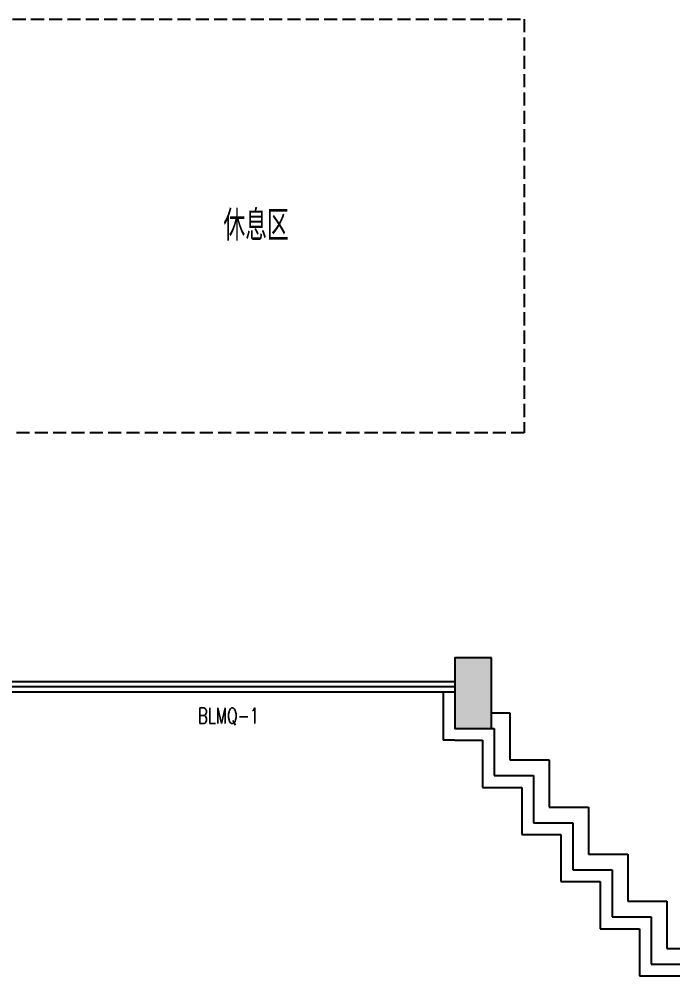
# Model space of a CAD drawing. Extents: x 992195 to 1067992, y 313528 to 416301.
# Drawn here: x 1036931 to 1049419, y 315040 to 333315 of the extents above; entities that cross this region are included whole.
import ezdxf

# ---------------------------------------------------------------- set-up
doc = ezdxf.new("R2010")
doc.units = 0
doc.header["$LTSCALE"] = 1000
doc.header["$MEASUREMENT"] = 0
doc.linetypes.add('DASH', pattern=[0.35, 0.25, -0.1])
doc.layers.add('body', color=30, linetype='Continuous')
doc.layers.add('name', color=1, linetype='Continuous')
doc.styles.add('-宋体', font='GBENOR.shx', dxfattribs={"bigfont": 'GBCBIG.shx'})
doc.styles.add('_TCH_WINDOW', font='txt.shx', dxfattribs={"height": 3.5, "bigfont": 'hztxt.shx'})

msp = doc.modelspace()

# ---------------------------------------------------------------- hatches: boundary and pattern name
at = {"layer": 'body'}
msp.add_hatch(color=256, dxfattribs=at).paths.add_polyline_path([(1045256.151256849, 319764.5067239642), (1045956.151256828, 319764.5067239642), (1045956.151256828, 321114.5223498823), (1045256.151256849, 321114.5223498823)])

# ---------------------------------------------------------------- linework, layer by layer
for p, q in [((1045956.151256828, 321114.5223498823), (1045256.151256849, 321114.5223498823)), ((1045256.151256849, 321114.5223498823), (1045256.151256849, 319764.5067239642)), ((1045956.151256828, 319764.5067239642), (1045956.151256828, 321114.5223498823)), ((1035656.151256807, 320664.5067241058), (1045256.151256816, 320664.50672411)), ((1035656.151256814, 320564.5067241081), (1045256.151256816, 320564.50672411)), ((1035656.151256806, 320464.5067241018), (1045256.151256817, 320464.50672411)), ((1045031.143504507, 320464.5067238415), (1045031.143504507, 319539.506723841)), ((1045956.151256858, 320064.506724101), (1046306.151256782, 320064.5067241211)), ((1046306.151256782, 320064.5067241211), (1046306.151256782, 319164.5067241211)), ((1045256.151256849, 319764.5067239642), (1045956.151256828, 319764.5067239642)), ((1045956.151256858, 319764.5067241117), (1046006.151256782, 319764.5067241211)), ((1046006.151256782, 319764.5067241211), (1046006.151256782, 318864.5067240397)), ((1045256.143504485, 319539.506723841), (1045031.143504507, 319539.506723841)), ((1045256.151256816, 319539.50672411), (1045781.151256782, 319539.5067241211)), ((1045781.151256782, 319539.5067241211), (1045781.151256782, 318639.5067241211)), ((1046306.151256782, 319164.5067241211), (1047056.15125685, 319164.5067241211)), ((1047056.15125685, 319164.5067241211), (1047056.15125685, 318264.5067241211)), ((1046006.151256782, 318864.5067240397), (1046756.151256782, 318864.5067240397)), ((1046756.151256782, 318864.5067240397), (1046756.151256782, 317964.5067241211)), ((1045781.151256782, 318639.5067241211), (1046531.15125685, 318639.5067241211)), ((1046531.15125685, 318639.5067241211), (1046531.15125685, 317739.5067241211)), ((1047056.15125685, 318264.5067241211), (1047806.151256782, 318264.5067241211)), ((1047806.151256782, 318264.5067241211), (1047806.151256782, 317364.5067241211)), ((1046756.151256782, 317964.5067241211), (1047506.15125685, 317964.5067241211)), ((1047506.15125685, 317964.5067241211), (1047506.15125685, 317064.5067241211)), ((1046531.15125685, 317739.5067241211), (1047281.151256782, 317739.5067241211)), ((1047281.151256782, 317739.5067241211), (1047281.151256782, 316839.5067241211)), ((1047806.151256782, 317364.5067241211), (1048556.15125685, 317364.5067241211)), ((1048556.15125685, 317364.5067241211), (1048556.15125685, 316464.5067241211)), ((1047506.15125685, 317064.5067241211), (1048256.151256782, 317064.5067241211)), ((1048256.151256782, 317064.5067241211), (1048256.151256782, 316164.5067241211)), ((1047281.151256782, 316839.5067241211), (1048031.151256782, 316839.5067241211)), ((1048031.151256782, 316839.5067241211), (1048031.151256782, 315939.5067240397)), ((1048556.15125685, 316464.5067241211), (1049306.15125685, 316464.5067241211)), ((1049306.15125685, 316464.5067241211), (1049306.15125685, 315564.5067240397)), ((1048256.151256782, 316164.5067241211), (1049006.15125685, 316164.5067241211)), ((1049006.15125685, 316164.5067241211), (1049006.15125685, 315264.5067241211)), ((1048031.151256782, 315939.5067240397), (1048781.15125685, 315939.5067240397)), ((1048781.15125685, 315939.5067240397), (1048781.15125685, 315039.5067241211)), ((1049306.15125685, 315564.5067240397), (1049756.151256816, 315564.50672411)), ((1049006.15125685, 315264.5067241211), (1049756.151256816, 315264.50672411)), ((1048781.15125685, 315039.5067241211), (1049756.151256816, 315039.50672411))]:
    msp.add_line(p, q, dxfattribs=at)
at = {"layer": 'body', "linetype": 'DASH'}
msp.add_lwpolyline([(1035756.151256796, 333314.5067241099), (1046581.151256851, 333314.5067241099), (1046581.151256851, 325414.5067241096), (1035756.151256796, 325414.5067241096)], close=True, dxfattribs=at)
at = {"layer": 'body'}
for points in [[(1045956.151256828, 321114.5223498823), (1045256.15125684, 321114.5223497114), (1045256.151256828, 319764.5067239642), (1045956.151256808, 319764.5223497109)], [(1045956.151256828, 321114.5223498823), (1045256.15125684, 321114.5223498563), (1045256.151256849, 319764.5067241107), (1045956.151256828, 319764.5223498574)], [(1045956.151256828, 321114.5223498823), (1045256.15125684, 321114.5223498823), (1045256.151256849, 319764.5067241373), (1045956.151256828, 319764.522349884)], [(1045956.151256828, 321114.5223498823), (1045256.151256828, 321114.5223498823), (1045256.151256849, 319764.5067241356), (1045956.151256828, 319764.5223498823)]]:
    msp.add_lwpolyline(points, close=True, dxfattribs=at)

# ---------------------------------------------------------------- texts
at = {"layer": 'body', "style": '_TCH_WINDOW', "width": 0.7058823529411765}
msp.add_text('BLMQ-1', height=297.5, dxfattribs=at).set_placement((1040346.79499557, 319858.6712839003))
at = {"layer": 'name', "style": '-宋体'}
msp.add_text('休息区', height=578.7234042553191, dxfattribs=at).set_placement((1040832.743291488, 329083.3214938281))

doc.saveas('drawing.dxf')
